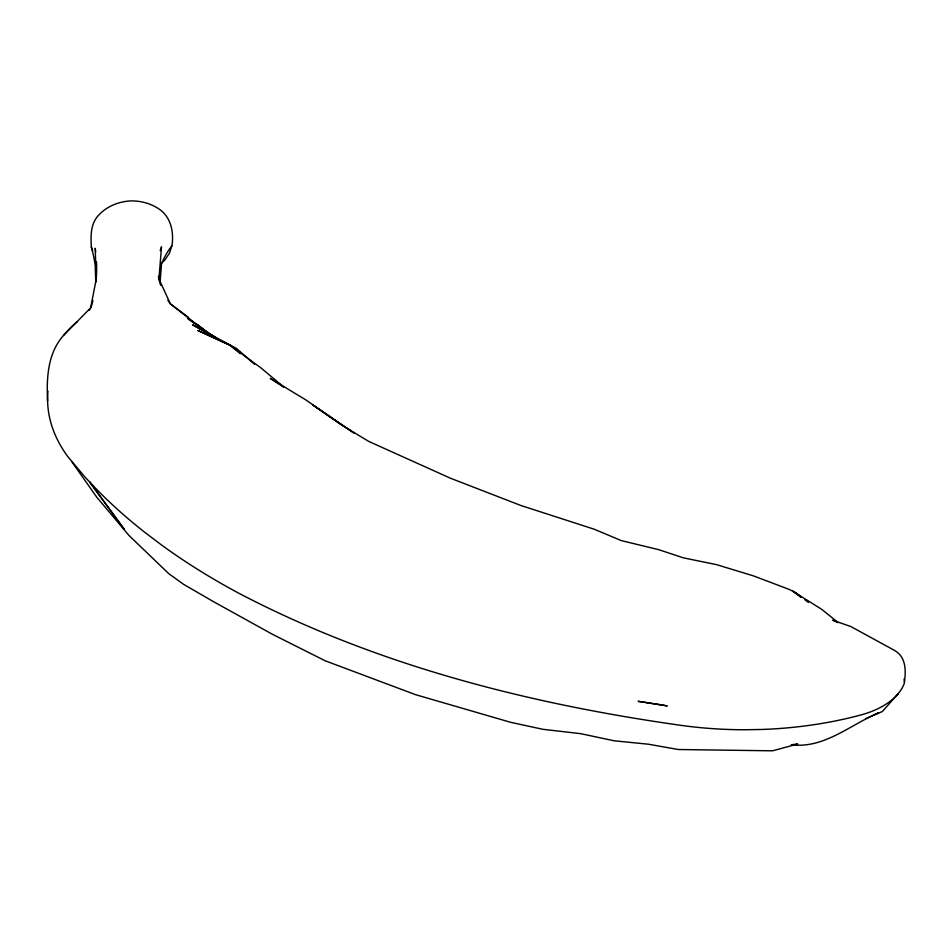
<?xml version="1.0" encoding="UTF-8"?>
<svg xmlns="http://www.w3.org/2000/svg" width="952" height="952" viewBox="0 0 952 952"><rect width="100%" height="100%" fill="white"/><g stroke="black" fill="none" stroke-linecap="round" stroke-linejoin="round"><path stroke-width="1.43" d="M160.114 281.578L161.519 264.061A165.291 95.426 0 0 1 171.967 245.675C174.049 231.752 170.86 216.39 158.199 208.464C150.285 203.371 141.027 200.943 131.65 200.884C119.321 201.312 107.029 206.037 98.591 215.235C90.404 223.887 90.714 235.941 91.344 247.032A421.843 243.545 0 0 1 95.212 265.537L95.724 281.804M171.967 245.675L169.385 253.291L164.708 260.229L161.459 263.168M95.7 252.006A421.843 243.545 0 0 0 95.212 248.293L96.2 279.341L90.618 307.901L63.463 335.485C47.612 353.275 46.422 378.349 47.6 400.935M898.355 693.484L882.385 711.501L865.582 718.724M873.436 715.095L878.767 712.81C850.314 724.674 824.051 748.938 791.302 744.761L797.693 744.036L772.56 750.807L678.359 749.521L648.455 744.214L614.111 740.787L580.601 733.647L542.807 729.292L510.629 722.306L415.5 694.651L325.263 660.819L272.712 634.437L213.391 601.605L183.486 584.278L168.801 573.687L128.948 535.44L96.699 497.099L71.888 461.875M215.414 337.401L192.625 324.882L236.667 348.563L254.481 364.307M215.461 337.389L198.54 327.607L213.486 336.603M213.926 336.472L187.425 318.242L207.143 332.7M283.494 387.024L270.249 378.384L305.342 399.59L354.358 433.374M351.812 431.637L312.684 404.886L339.793 423.866L368.745 441.419L450.332 478.166L520.732 505.441L594.179 529.205L621.323 540.605L658.617 549.649L683.465 557.86L716.666 564.679L753.496 575.9L789.351 589.478L795.682 592.632L801.453 597.082M800.811 597.225L792.516 591.049L821.79 609.387L838.165 622.608L832.655 620.192L850.85 626.547L894.142 650.204C906.018 656.571 906.102 670.327 904.4 682.084M210.225 334.925L170.325 303.819A165.291 95.426 0 0 1 167.885 300.213M188.496 317.456L170.325 303.819L158.936 278.912L161.519 246.806A165.291 95.426 0 0 0 160.21 250.614M804.928 599.748L808.391 602.414M240.309 353.632L229.956 345.231L198.064 330.57L229.956 345.231L260.705 367.71L283.613 386.893M197.326 324.394L209.892 334.711M91.344 247.032L92.63 250.792M904.043 678.954A27.644 15.958 0 0 1 904.186 683.643A78.314 45.22 0 0 1 860.632 715.035A274.259 158.341 0 0 1 761.1 729.494L743.893 729.756A274.259 158.341 0 0 1 675.825 724.615C524.504 702.873 373.886 664.103 237.905 592.751A750.259 433.16 0 0 1 161.757 545.163L144.716 532.275A750.259 433.16 0 0 1 98.758 491.541L85.24 477.345L67.592 456.353A255.826 147.703 0 0 1 47.969 390.963M63.463 335.485A159.412 92.035 0 0 1 77.398 321.597M92.046 304.069A53.443 30.857 0 0 1 89.202 310.388M96.497 261.943A421.843 243.545 0 0 1 95.974 281.828M92.939 300.38A421.843 243.545 0 0 1 92.356 302.843M160.686 285.291A165.291 95.426 0 0 1 158.448 276.354M659.331 704.551L638.126 701.315L667.245 705.908L659.331 704.551M124.034 528.991L89.643 481.962L124.034 528.991"/></g></svg>
